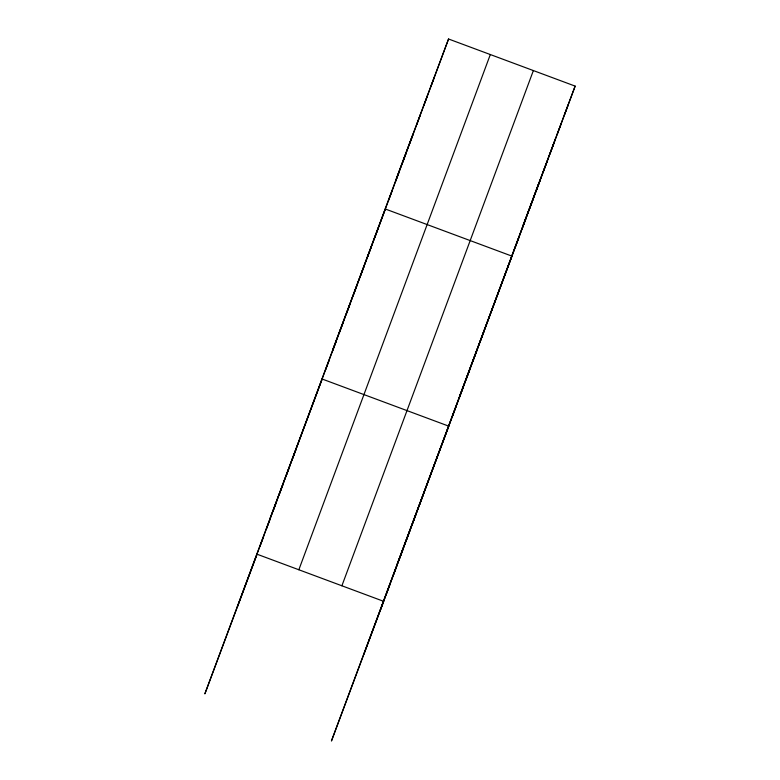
<?xml version="1.0" encoding="UTF-8"?>
<svg xmlns="http://www.w3.org/2000/svg" width="780" height="780" viewBox="0 0 780 780"><rect width="100%" height="100%" fill="white"/><g stroke="black" fill="none" stroke-linecap="round" stroke-linejoin="round"><path stroke-width="1.17" d="M412.337 135.866L204.857 693.888L257.078 554.219L383.672 601.331L331.441 741L538.931 182.969M237.354 606.976L448.558 39L575.143 86.112L379.948 611.276M298.847 569.761L490.327 54.541M341.894 585.78L533.374 70.561M363.938 654.088L555.418 138.869M396.328 178.669L448.558 39M409.724 143.413L413.449 133.458M416.754 124.517L420.469 114.562M423.774 105.622L427.489 95.677M430.794 86.736L434.509 76.781M333.148 348.699L385.369 209.02L511.953 256.132L469.336 370.12M388.664 200.08L392.389 190.135M395.684 181.194L399.409 171.239M402.704 162.298L406.429 152.344M353.564 294.538L357.279 284.583M360.584 275.652L364.309 265.697M367.604 256.756L371.329 246.802M374.624 237.871L378.349 227.916M325.474 370.11L329.199 360.155M332.504 351.215L336.219 341.26M339.524 332.319L343.239 322.374M346.544 313.433L350.259 303.478M269.958 518.719L322.179 379.041L448.773 426.153L406.156 540.14M266.38 529.133L270.094 519.188M272.883 511.621L276.607 501.667M279.396 494.101L283.12 484.146M285.909 476.58L289.624 466.635M292.422 459.069L296.137 449.114M259.867 546.653L263.591 536.698M522.922 225.781L525.72 218.293M526.12 217.22L528.928 209.732M529.327 208.66L532.126 201.162M532.525 200.099L548.408 157.609M548.818 156.507L558.617 130.309M559.016 129.236L575.143 86.112M543.338 171.629L547.063 161.674M550.358 152.734L554.083 142.779M557.378 133.838L561.103 123.893M564.398 114.953L568.123 104.998M515.258 247.192L518.983 237.237M522.278 228.296L526.003 218.351M529.298 209.41L533.023 199.456M536.318 190.515L540.043 180.56M459.732 395.801L462.54 388.313M462.94 387.241L465.738 379.753M466.138 378.68L468.936 371.192M459.089 398.317L462.813 388.372M466.108 379.431L469.833 369.476M473.128 360.535L476.853 350.59M480.148 341.65L483.873 331.695M396.552 565.822L402.548 549.773M402.948 548.701L405.746 541.213M452.069 417.212L455.793 407.257M399.477 558.724L403.202 548.779M405.99 541.213L409.705 531.258M412.493 523.692L416.218 513.737M419.006 506.171L422.731 496.226M386.461 593.765L390.175 583.81M392.964 576.245L396.688 566.29"/></g></svg>
